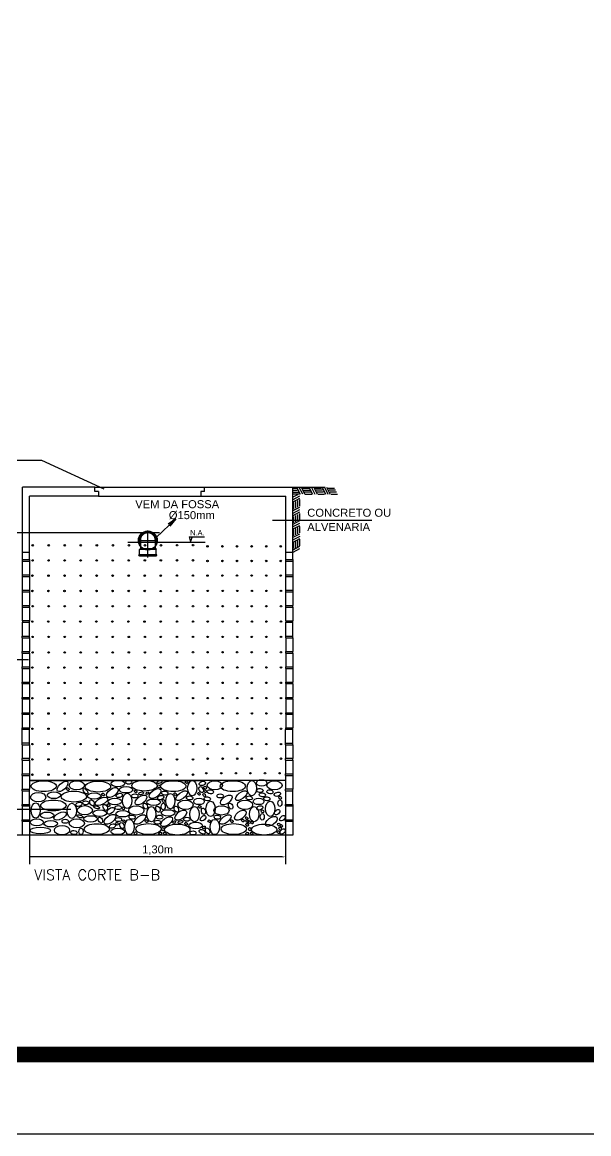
# Model space of a CAD drawing. Header units: millimetres. Extents: x -72 to 578, y 3 to 161.
# Drawn here: x 517.68 to 521.25, y 40.15 to 47.16 of the extents above; entities that cross this region are included whole.
import ezdxf

# ---------------------------------------------------------------- set-up
doc = ezdxf.new("R2010")
doc.units = ezdxf.units.MM
for name, pattern in [('CENTER', [2, 1.25, -0.25, 0.25, -0.25]), ('CONTINU', [0]), ('HIDDEN2', [0.1875, 0.125, -0.0625]), ('HIDDENX2', [0.75, 0.5, -0.25]), ('LS', [0.5, 0.25, -0.25])]:
    doc.linetypes.add(name, pattern=pattern)
doc.layers.get('0').update_dxf_attribs({"color": 3})
for name, color, linetype in [('a-pem-08', 8, 'Continuous'), ('ALV', 5, 'Continuous'), ('CARIMBO', 2, 'Continuous'), ('CONEXAO_ESGOTO', 7, 'Continuous'), ('CONEXAO_ESGOTO_ES', 7, 'Continuous'), ('COTA', 7, 'Continuous'), ('DETALLHES_CAIXAS', 6, 'Continuous'), ('GROSSA', 3, 'Continuous'), ('LINHA_SIMETRIA', 1, 'LS'), ('Peças sanitárias', 1, 'Continuous'), ('PORTAS', 2, 'Continuous'), ('TEXTO0', 7, 'Continuous'), ('TigreCad', 3, 'Continuous'), ('txt_0', 7, 'Continuous'), ('txt_1', 7, 'Continuous')]:
    doc.layers.add(name, color=color, linetype=linetype)
doc.styles.add('ADITIVOCAD', font='romans.shx')
doc.styles.get("Standard").update_dxf_attribs({"font": 'arial.ttf'})

# ---------------------------------------------------------------- blocks, each defined once
blk = doc.blocks.new('A$C70FF6A4E')
at = {"color": 8}
blk.add_circle((0.01, 0.01), 0.01, dxfattribs=at)
blk = doc.blocks.new('A$C423523D7')
at = {"color": 8}
for centre in [(-1.182, 0.177), (-0.962, 0.177), (-0.742, 0.177), (-0.522, 0.177), (-0.083, 0.177), (0.138, 0.177), (0.358, 0.177)]:
    blk.add_circle(centre, 0.01, dxfattribs=at)
blk.add_blockref('A$C70FF6A4E', (-0.312, 0.167))
blk = doc.blocks.new('A$C49C011D1')
blk.add_blockref('A$C423523D7', (1.192, -0.167))
blk = doc.blocks.new('A$C32DA5A29')
blk.add_blockref('A$C49C011D1', (0, 0))
blk = doc.blocks.new('A$C4F476D9A')
at = {"layer": 'Peças sanitárias', "linetype": 'CENTER'}
blk.add_solid([(0.083, 0.25), (0, 0.25), (0.042, 0)], dxfattribs=at)
blk = doc.blocks.new('A$C71DC0D8D')
blk.add_blockref('A$C4F476D9A', (0, 0))
blk = doc.blocks.new('A$C7BE56E5E')
blk.add_blockref('A$C71DC0D8D', (0, 0))
blk = doc.blocks.new('A$C667A0BA7')
at = {"rotation": 270}
blk.add_blockref('A$C7BE56E5E', (0, 0.083), dxfattribs=at)
blk = doc.blocks.new('A$C64D957A7')
at = {"rotation": 180}
blk.add_blockref('A$C667A0BA7', (0.25, 0.083), dxfattribs=at)
blk = doc.blocks.new('A$C61DD6B29')
at = {"xscale": 0.5, "yscale": 0.5, "zscale": 0.5, "rotation": 90}
blk.add_blockref('A$C64D957A7', (0.042, 0), dxfattribs=at)
blk = doc.blocks.new('A$C22A138B2')
at = {"color": 8}
blk.add_circle((0.01, 0.01), 0.01, dxfattribs=at)
blk = doc.blocks.new('A$C11321B0A')
blk.add_line((0, 0), (0.089, 0))
blk = doc.blocks.new('A$C52C8562B')
at = {"color": 8}
for centre in [(0.05, 0.05), (1.15, 0.051), (2.25, 0.05), (3.35, 0.05), (5.55, 0.05), (6.65, 0.05), (7.75, 0.05), (8.847, 0.05), (9.952, 0.057), (11.053, 0.058)]:
    blk.add_circle(centre, 0.05, dxfattribs=at)
at = {"xscale": 5, "yscale": 5, "zscale": 5}
blk.add_blockref('A$C70FF6A4E', (4.4, 0), dxfattribs=at)
blk = doc.blocks.new('A$C38BB160F')
blk.add_blockref('A$C52C8562B', (0, 0))
blk = doc.blocks.new('A$C335C0337')
blk.add_line((0, 0.092), (0.048, 0))
blk = doc.blocks.new('A$C38B56679')
blk.add_line((0, 0.094), (0.048, 0.002))
for p in [(0.033, 0), (0.065, 0.002)]:
    blk.add_blockref('A$C335C0337', p)
blk = doc.blocks.new('A$C42AA328A')
at = {"layer": 'PORTAS', "ltscale": 0.1}
for p, q in [((0, 0.176), (0.045, 0)), ((0, 0.176), (0.523, 0.176)), ((0.045, 0), (0.096, 0.171))]:
    blk.add_line(p, q, dxfattribs=at)
at = {"color": 2}
blk.add_text('N.A.', height=0.1831, dxfattribs=at).set_placement((0.027, 0.23))
blk = doc.blocks.new('A$C67143AF9')
blk.add_line((0, 0.081), (0.089, 0.081))
for p in [(0.013, 0.055), (0.027, 0.029), (0.041, 0)]:
    blk.add_blockref('A$C11321B0A', p)
blk = doc.blocks.new('A$C104B1F9D')
blk.add_blockref('A$C67143AF9', (0, 0))
blk = doc.blocks.new('A$C023C7444')
blk.add_blockref('A$C104B1F9D', (0, 0))
blk = doc.blocks.new('A$C521C59AA')
blk.add_line((0, 0.092), (0.048, 0))
for p in [(0.031, 0), (0.065, 0)]:
    blk.add_blockref('A$C335C0337', p)
blk = doc.blocks.new('*U526', base_point=(3423.3766, -18.2822))
at = {"linetype": 'Continuous'}
for p, q in [((3423.4309, -18.2322), (3423.4359, -18.2272)), ((3423.4359, -18.2272), (3423.4359, -18.3372)), ((3423.4709, -18.2272), (3423.4359, -18.2272)), ((3423.4709, -18.2222), (3423.4709, -18.2272)), ((3423.4759, -18.2222), (3423.4709, -18.2222)), ((3423.4709, -18.2272), (3423.4709, -18.3372)), ((3423.4759, -18.2272), (3423.4759, -18.2222)), ((3423.4809, -18.2272), (3423.4759, -18.2272)), ((3423.4759, -18.2272), (3423.4759, -18.3372)), ((3423.4809, -18.2272), (3423.4809, -18.3372)), ((3423.4309, -18.2322), (3423.3766, -18.2322)), ((3423.4309, -18.3322), (3423.4309, -18.2322)), ((3423.3766, -18.3322), (3423.4309, -18.3322)), ((3423.4309, -18.3322), (3423.4359, -18.3372)), ((3423.4709, -18.3372), (3423.4359, -18.3372)), ((3423.4709, -18.3422), (3423.4709, -18.3372)), ((3423.4759, -18.3422), (3423.4709, -18.3422)), ((3423.4759, -18.3372), (3423.4759, -18.3422)), ((3423.4809, -18.3372), (3423.4759, -18.3372)), ((3423.4809, -18.3372), (3423.4759, -18.3372))]:
    blk.add_line(p, q, dxfattribs=at)
for radius, start, end in [(0.06, 56.44269, 303.55731), (0.055, 65.38002, 294.61998), (0.05, 90, 270)]:
    blk.add_arc((3423.3766, -18.2822), radius, start, end, dxfattribs=at)
at = {"layer": 'CONEXAO_ESGOTO_ES'}
blk.add_line((3423.4766, -18.3322), (3423.4766, -18.2322), dxfattribs=at)
blk.add_circle((3423.3766, -18.2822), 0.0625, dxfattribs=at)
at = {"layer": 'LINHA_SIMETRIA'}
for p, q in [((3423.3766, -18.3451), (3423.3766, -18.2193)), ((3423.4902, -18.2822), (3423.311, -18.2822))]:
    blk.add_line(p, q, dxfattribs=at)
blk = doc.blocks.new('FOSSA')
for p, q in [((476.8281, 79.4346), (476.8281, 79.4714)), ((476.8281, 79.4714), (477.7478, 79.4714)), ((477.7478, 79.4346), (477.7478, 79.4714)), ((477.7478, 79.4714), (477.7478, 79.4714)), ((476.8587, 79.4346), (476.8281, 79.4346)), ((476.8587, 79.4346), (476.8587, 79.3959)), ((476.8587, 79.3959), (477.7172, 79.3959)), ((477.7172, 79.4346), (477.7172, 79.3959)), ((477.7478, 79.4346), (477.7173, 79.4346))]:
    blk.add_line(p, q)
at = {"color": 130}
blk.add_line((477.7538, 79.0077), (477.1047, 79.0077), dxfattribs=at)
at = {"color": 8}
for p, q in [((476.2178, 78.8503), (476.2178, 78.8627)), ((476.2806, 77.0054), (477.7518, 77.0054))]:
    blk.add_line(p, q, dxfattribs=at)
for centre in [(477.5179, 77.1819), (477.6528, 77.182), (477.5179, 77.0537), (477.6528, 77.0538)]:
    blk.add_circle(centre, 0.00613, dxfattribs=at)
at = {"layer": 'a-pem-08'}
blk.add_line((476.0606, 79.0892), (477.3699, 79.0892), dxfattribs=at)
at = {"layer": 'ALV', "linetype": 'CONTINU'}
blk.add_line((478.4927, 76.5462), (475.5894, 76.5462), dxfattribs=at)
at = {"layer": 'CARIMBO'}
for p, q in [((477.3425, 79.0483), (477.5092, 79.2057)), ((477.5092, 79.2057), (477.4445, 79.1603)), ((477.5092, 79.2057), (477.4588, 79.1424))]:
    blk.add_line(p, q, dxfattribs=at)
at = {"layer": 'DETALLHES_CAIXAS'}
for p, q in [((476.8281, 79.4714), (476.2178, 79.4714)), ((476.2178, 78.9241), (476.2178, 79.4714)), ((477.7478, 79.4714), (478.4925, 79.4714)), ((478.4925, 78.9241), (478.4925, 79.4714)), ((476.2785, 78.9241), (476.2785, 79.3959)), ((476.8587, 79.3959), (476.2785, 79.3959)), ((477.7172, 79.3959), (478.4318, 79.3959)), ((478.4318, 78.9241), (478.4318, 79.3959)), ((476.2785, 78.9241), (476.2785, 79.0069)), ((476.2178, 78.9241), (476.2785, 78.9241)), ((478.4318, 78.9241), (478.4925, 78.9241))]:
    blk.add_line(p, q, dxfattribs=at)
at = {"layer": 'GROSSA', "linetype": 'Continuous', "ltscale": 5}
for p, q in [((477.7028, 79.4714), (478.7635, 79.4713)), ((478.4944, 79.4623), (478.5217, 79.4623)), ((478.5227, 79.4706), (478.5521, 79.4141)), ((478.5427, 79.4709), (478.5722, 79.4145)), ((478.5712, 79.4641), (478.6257, 79.4641)), ((478.7383, 79.4706), (478.7678, 79.4141)), ((478.4939, 79.4301), (478.5389, 79.4301)), ((478.4942, 79.3891), (478.5335, 79.4093)), ((478.4942, 79.349), (478.5507, 79.3784)), ((478.4944, 79.4462), (478.5289, 79.4462)), ((478.4944, 79.4146), (478.5455, 79.4146)), ((478.4947, 79.1212), (478.5512, 79.1507)), ((478.5013, 78.9546), (478.5013, 79.0091)), ((478.4944, 78.9256), (478.5509, 78.9551))]:
    blk.add_line(p, q, dxfattribs=at)
at = {"layer": 'PORTAS', "ltscale": 0.1}
for p, q in [((476.3808, 79.6958), (475.3359, 79.6958)), ((476.9069, 79.4541), (476.3808, 79.6958)), ((478.3198, 79.1929), (479.1563, 79.1929)), ((475.0032, 78.0218), (476.2693, 78.0218)), ((475.0746, 76.7626), (476.6252, 76.7626))]:
    blk.add_line(p, q, dxfattribs=at)
at = {"layer": 'TEXTO0', "color": 8}
blk.add_line((478.4315, 77.0054), (476.2787, 77.0054), dxfattribs=at)
for centre in [(477.7743, 78.9737), (477.9003, 78.9737), (478.0229, 78.9737), (478.0229, 78.9737), (478.0229, 78.9737), (478.1455, 78.9737), (478.1455, 78.9737), (478.2681, 78.9737), (478.2681, 78.9737), (478.3907, 78.9737), (477.7743, 78.8511), (477.9003, 78.8511), (478.0229, 78.8511), (478.0229, 78.8511), (478.0229, 78.8511), (478.1455, 78.8511), (478.1455, 78.8511), (478.2681, 78.8511), (478.2681, 78.8511), (478.3907, 78.8511), (476.3027, 78.7276), (476.4376, 78.7277), (476.5725, 78.7275), (476.7073, 78.7275), (476.977, 78.7275), (477.1119, 78.7275), (477.2468, 78.7275), (477.3813, 78.7275), (477.5168, 78.7284), (477.6517, 78.7285), (477.7743, 78.7285), (477.9003, 78.7285), (478.0229, 78.7285), (478.0229, 78.7285), (478.0229, 78.7285), (478.1455, 78.7285), (478.1455, 78.7285), (478.2681, 78.7285), (478.2681, 78.7285), (478.3907, 78.7285), (477.3808, 78.5977), (477.5186, 78.599), (477.6535, 78.599), (477.7761, 78.599), (477.9021, 78.599), (478.0247, 78.599), (478.0247, 78.599), (478.0247, 78.599), (478.1473, 78.599), (478.1473, 78.599), (478.2699, 78.599), (478.2699, 78.599), (478.3925, 78.599), (477.3814, 78.47), (477.518, 78.4702), (477.6529, 78.4703), (477.7755, 78.4703), (477.9015, 78.4703), (478.0241, 78.4703), (478.0241, 78.4703), (478.0241, 78.4703), (478.1467, 78.4703), (478.1467, 78.4703), (478.2693, 78.4703), (478.2693, 78.4703), (478.3919, 78.4703), (477.3814, 78.3415), (477.5186, 78.3411), (477.6535, 78.3411), (477.7761, 78.3411), (477.9021, 78.3411), (478.0247, 78.3411), (478.0247, 78.3411), (478.0247, 78.3411), (478.1473, 78.3411), (478.1473, 78.3411), (478.2699, 78.3411), (478.2699, 78.3411), (478.3925, 78.3411), (477.518, 78.2124), (477.6529, 78.2124), (477.7755, 78.2124), (477.9015, 78.2124), (478.0241, 78.2124), (478.0241, 78.2124), (478.0241, 78.2124), (478.1467, 78.2124), (478.1467, 78.2124), (478.2693, 78.2124), (478.2693, 78.2124), (478.3919, 78.2124), (477.3814, 78.0839), (477.5174, 78.0838), (477.6523, 78.0839), (477.7749, 78.0839), (477.9009, 78.0839), (478.0235, 78.0839), (478.0235, 78.0839), (478.0235, 78.0839), (478.1461, 78.0839), (478.1461, 78.0839), (478.2687, 78.0839), (478.2687, 78.0839), (478.3913, 78.0839), (477.3814, 77.9553), (477.5186, 77.9553), (477.6535, 77.9553), (477.7761, 77.9553), (477.9021, 77.9553), (478.0247, 77.9553), (478.0247, 77.9553), (478.0247, 77.9553), (478.1473, 77.9553), (478.1473, 77.9553), (478.2699, 77.9553), (478.2699, 77.9553), (478.3925, 77.9553), (477.3814, 77.8267), (477.5172, 77.8261), (477.6521, 77.8262), (477.7747, 77.8262), (477.9007, 77.8262), (478.0233, 77.8262), (478.0233, 77.8262), (478.0233, 77.8262), (478.1459, 77.8262), (478.1459, 77.8262), (478.2685, 77.8262), (478.2685, 77.8262), (478.3911, 77.8262), (477.3814, 77.6982), (477.5186, 77.6976), (477.6535, 77.6976), (477.7761, 77.6976), (477.9021, 77.6976), (478.0247, 77.6976), (478.0247, 77.6976), (478.0247, 77.6976), (478.1473, 77.6976), (478.1473, 77.6976), (478.2699, 77.6976), (478.2699, 77.6976), (478.3925, 77.6976), (477.5186, 77.5685), (477.6535, 77.5686), (477.7761, 77.5686), (477.9021, 77.5686), (478.0247, 77.5686), (478.0247, 77.5686), (478.0247, 77.5686), (478.1473, 77.5686), (478.1473, 77.5686), (478.2699, 77.5686), (478.2699, 77.5686), (478.3925, 77.5686), (477.5186, 77.4396), (477.6535, 77.4397), (477.7761, 77.4397), (477.9021, 77.4397), (478.0247, 77.4397), (478.0247, 77.4397), (478.0247, 77.4397), (478.1473, 77.4397), (478.1473, 77.4397), (478.2699, 77.4397), (478.2699, 77.4397), (478.3925, 77.4397), (477.5179, 77.3108), (477.6528, 77.3108), (477.7754, 77.3108), (477.9014, 77.3108), (478.024, 77.3108), (478.024, 77.3108), (478.024, 77.3108), (478.1466, 77.3108), (478.1466, 77.3108), (478.2692, 77.3108), (478.2692, 77.3108), (478.3918, 77.3108), (477.7754, 77.1882), (477.9014, 77.1882), (478.024, 77.1882), (478.024, 77.1882), (478.024, 77.1882), (478.1466, 77.1882), (478.1466, 77.1882), (478.2692, 77.1882), (478.2692, 77.1882), (478.3918, 77.1882), (477.7641, 77.0659), (477.8901, 77.0659), (478.0127, 77.0659), (478.0127, 77.0659), (478.0127, 77.0659), (478.1353, 77.0659), (478.1353, 77.0659), (478.2579, 77.0659), (478.2579, 77.0659), (478.3805, 77.0659)]:
    blk.add_circle(centre, 0.00613, dxfattribs=at)
for centre, major_axis, ratio in [((476.3973, 76.957), (0.1065, 0), 0.428568), ((476.5549, 76.9555), (0.0417, 0.0396), 0.470562), ((476.5997, 76.9314), (0.008, -0.0106), 0.720979), ((476.6748, 76.9638), (0.0642, 0), 0.604603), ((476.7487, 76.9142), (0.0159, -0.0211), 0.518695), ((476.8536, 76.9536), (0.1065, 0), 0.428568), ((476.9742, 76.9036), (0.046, 0.0345), 0.520687), ((477.021, 76.9789), (0.0575, 0), 0.470562), ((477.0894, 76.9271), (0.0575, 0), 0.470562), ((477.1119, 76.9904), (0.027, 0), 0.6243), ((477.244, 76.9617), (0.1065, 0), 0.428568), ((477.333, 76.8949), (0.046, 0.0345), 0.520687), ((477.3701, 76.9918), (-0.0198, -0.0066), 0.526659), ((477.3653, 76.9558), (-0.008, 0.0106), 0.720979), ((477.4866, 76.9571), (-0.1065, 0), 0.428568), ((477.599, 76.9901), (-0.008, 0.0106), 0.720979), ((477.6464, 76.94), (0, 0.0642), 0.604603), ((477.7209, 76.928), (-0.0118, 0.0243), 0.6243), ((477.731, 76.9801), (-0.0257, -0.0085), 0.6243), ((477.7552, 76.9446), (-0.008, 0.0106), 0.720979), ((477.8364, 76.9638), (0.0642, 0), 0.604603), ((477.9876, 76.9571), (-0.1065, 0), 0.428568), ((478.1473, 76.94), (0, 0.0642), 0.604603), ((478.2296, 76.9843), (-0.0446, 0), 0.606527), ((478.2143, 76.9208), (-0.0269, 0.0024), 0.6243), ((478.3377, 76.9638), (0.0642, 0), 0.604603), ((476.3517, 76.8641), (0.0642, 0), 0.604603), ((476.4835, 76.881), (0.0558, 0), 0.515142), ((476.6508, 76.8692), (0.1065, 0), 0.428568), ((476.8215, 76.8743), (0.0575, 0), 0.470562), ((476.8029, 76.8168), (0.0118, -0.0243), 0.6243), ((476.8834, 76.8286), (0.0514, 0.0257), 0.470562), ((476.8977, 76.8876), (0.008, -0.0106), 0.720979), ((476.9963, 76.8278), (0.0575, 0), 0.470562), ((477.0329, 76.8789), (0.0257, 0.0085), 0.6243), ((477.0988, 76.8331), (0, -0.0642), 0.604603), ((477.1638, 76.8748), (0.027, 0), 0.6243), ((477.1704, 76.9128), (0.008, -0.0106), 0.720979), ((477.2146, 76.8405), (0.046, 0.0345), 0.520687), ((477.2165, 76.8975), (0.0198, 0.0066), 0.526659), ((477.2695, 76.8984), (0.0094, 0.00941), 0.720979), ((477.3212, 76.8218), (0.0575, 0), 0.470562), ((477.3805, 76.8616), (-0.0257, -0.0085), 0.6243), ((477.4142, 76.8991), (-0.0269, 0.0024), 0.6243), ((477.4041, 76.8326), (-0.008, 0.0106), 0.720979), ((477.4623, 76.832), (0, 0.0642), 0.604603), ((477.5036, 76.8908), (-0.008, 0.0106), 0.720979), ((477.5572, 76.8774), (-0.046, -0.0345), 0.470562), ((477.6244, 76.8577), (-0.0269, 0.0024), 0.6243), ((477.703, 76.8286), (-0.0446, 0), 0.606527), ((477.703, 76.892), (-0.008, 0.0106), 0.720979), ((477.7463, 76.8831), (-0.008, 0.0106), 0.720979), ((477.7548, 76.9143), (-0.008, 0.0106), 0.720979), ((477.772, 76.8507), (-0.0269, 0.0024), 0.6243), ((477.798, 76.9099), (-0.0269, 0.0024), 0.6243), ((477.8809, 76.8748), (0.027, 0), 0.6243), ((477.9318, 76.8405), (0.046, 0.0345), 0.520687), ((478.0581, 76.8774), (-0.046, -0.0345), 0.470562), ((478.1253, 76.8577), (-0.0269, 0.0024), 0.6243), ((478.204, 76.8286), (-0.0446, 0), 0.606527), ((478.2361, 76.8834), (-0.0269, 0.0024), 0.6243), ((478.2733, 76.8507), (-0.0269, 0.0024), 0.6243), ((478.2993, 76.9099), (-0.0269, 0.0024), 0.6243), ((478.3616, 76.8891), (-0.0257, -0.0085), 0.6243), ((478.3851, 76.8601), (-0.008, 0.0106), 0.720979), ((476.3298, 76.7528), (0, -0.0642), 0.604603), ((476.4785, 76.7949), (0.1065, 0), 0.428568), ((476.634, 76.7494), (0, -0.0642), 0.604603), ((476.6923, 76.8045), (0.0257, 0.0085), 0.6243), ((476.7438, 76.7544), (0.0642, 0), 0.604603), ((476.7499, 76.8163), (0.027, 0), 0.6243), ((476.8691, 76.73), (0.0575, 0), 0.470562), ((476.9148, 76.7786), (0.0118, -0.0243), 0.6243), ((476.9429, 76.7972), (0.008, -0.0106), 0.720979), ((477.0241, 76.7765), (0.027, 0), 0.6243), ((477.0615, 76.7251), (0.0575, 0), 0.470562), ((477.0667, 76.7706), (0.008, -0.0106), 0.720979), ((477.1758, 76.7532), (0.0642, 0), 0.604603), ((477.2517, 76.79), (0.0118, -0.0243), 0.6243), ((477.3022, 76.7218), (0, -0.0642), 0.604603), ((477.3577, 76.7639), (-0.0118, 0.0243), 0.6243), ((477.4019, 76.7864), (-0.0006, -0.027), 0.6243), ((477.4434, 76.732), (-0.0575, 0), 0.470562), ((477.5128, 76.7638), (-0.0118, 0.0243), 0.6243), ((477.5499, 76.7133), (-0.046, -0.0345), 0.520687), ((477.5887, 76.8005), (-0.0642, 0), 0.604603), ((477.6657, 76.7207), (0, 0.0642), 0.604603), ((477.7088, 76.7831), (-0.008, 0.0106), 0.720979), ((477.7404, 76.7462), (-0.0066, 0.0262), 0.6243), ((477.8004, 76.7657), (0, -0.0642), 0.604603), ((477.893, 76.7532), (0.0642, 0), 0.604603), ((477.9689, 76.79), (0.0118, -0.0243), 0.6243), ((478.0509, 76.7133), (-0.046, -0.0345), 0.520687), ((478.0897, 76.8005), (-0.0642, 0), 0.604603), ((478.1667, 76.7207), (0, 0.0642), 0.604603), ((478.2135, 76.7744), (-0.0257, -0.0085), 0.6243), ((478.2371, 76.7455), (-0.008, 0.0106), 0.720979), ((478.3017, 76.7657), (0, -0.0642), 0.604603), ((478.36, 76.7383), (-0.0201, -0.0181), 0.6243), ((478.383, 76.8139), (-0.0006, -0.027), 0.6243), ((476.3399, 76.6531), (0.0558, 0), 0.515142), ((476.4261, 76.7122), (0.0575, 0), 0.470562), ((476.4565, 76.6413), (0.0575, 0), 0.470562), ((476.5355, 76.7062), (0.0514, 0.0257), 0.470562), ((476.5782, 76.6616), (0.027, 0), 0.6243), ((476.6761, 76.6443), (0.0642, 0), 0.604603), ((476.7911, 76.6818), (0.0575, 0), 0.470562), ((476.8735, 76.6725), (0.0118, -0.0243), 0.6243), ((476.9541, 76.6788), (0.046, 0.0345), 0.520687), ((477.0254, 76.6755), (0.027, 0), 0.6243), ((477.0724, 76.6618), (0.008, -0.0106), 0.720979), ((477.1182, 76.6137), (0, -0.0642), 0.604603), ((477.1402, 76.696), (0.0269, -0.0024), 0.6243), ((477.2073, 76.6764), (0.046, 0.0345), 0.470562), ((477.2609, 76.663), (0.008, -0.0106), 0.720979), ((477.3541, 76.6537), (-0.027, 0), 0.6243), ((477.3713, 76.6966), (-0.027, 0), 0.6243), ((477.4315, 76.6588), (-0.046, -0.0345), 0.520687), ((477.495, 76.6554), (-0.0094, -0.00941), 0.720979), ((477.548, 76.6563), (-0.0198, -0.0066), 0.526659), ((477.6008, 76.6789), (-0.027, 0), 0.6243), ((477.737, 76.6876), (-0.0201, -0.0181), 0.6243), ((477.7896, 76.6618), (0.008, -0.0106), 0.720979), ((477.8353, 76.6137), (0, -0.0642), 0.604603), ((477.8573, 76.696), (0.0269, -0.0024), 0.6243), ((477.9245, 76.6764), (0.046, 0.0345), 0.470562), ((477.9781, 76.663), (0.008, -0.0106), 0.720979), ((478.0712, 76.6684), (0.008, -0.0106), 0.720979), ((478.1038, 76.687), (0.008, -0.0106), 0.720979), ((478.107, 76.6622), (0.008, -0.0106), 0.720979), ((478.1252, 76.6554), (0.008, -0.0106), 0.720979), ((478.1485, 76.6522), (0.008, -0.0106), 0.720979), ((478.235, 76.6993), (-0.0006, -0.027), 0.6243), ((478.3109, 76.6606), (-0.046, -0.0345), 0.520687), ((478.4038, 76.6876), (-0.0201, -0.0181), 0.6243), ((476.3686, 76.5839), (0.0862, 0), 0.31339), ((476.5513, 76.5865), (0.0642, 0), 0.604603), ((476.6506, 76.5671), (0.027, -0.002), 0.6243), ((476.7108, 76.5764), (0, -0.027), 0.6243), ((476.8435, 76.5957), (0.1065, 0), 0.428568), ((476.9757, 76.622), (0.0257, 0.0085), 0.6243), ((477.0195, 76.5765), (0.0575, 0), 0.470562), ((477.0134, 76.6417), (0.008, -0.0106), 0.720979), ((477.0545, 76.6257), (0.0118, -0.0243), 0.6243), ((477.1689, 76.5601), (-0.008, 0.0106), 0.720979), ((477.2779, 76.5966), (0.1065, 0), 0.428568), ((477.3773, 76.5582), (-0.0094, -0.00941), 0.720979), ((477.3998, 76.5956), (0.0026, -0.013), 0.720979), ((477.4155, 76.5587), (-0.008, 0.0106), 0.720979), ((477.5205, 76.592), (-0.1065, 0), 0.428568), ((477.5941, 76.6409), (-0.008, 0.0106), 0.720979), ((477.6751, 76.6266), (-0.0575, 0), 0.470562), ((477.6527, 76.5633), (-0.027, 0), 0.6243), ((477.7293, 76.5733), (-0.0247, 0.0109), 0.6243), ((477.744, 76.6105), (-0.0094, -0.00941), 0.720979), ((477.7756, 76.5806), (-0.0118, 0.0243), 0.6243), ((477.9951, 76.5966), (0.1065, 0), 0.428568), ((478.1074, 76.5582), (-0.0094, -0.00941), 0.720979), ((478.1072, 76.6326), (0.008, -0.0106), 0.720979), ((478.1299, 76.5956), (0.0026, -0.013), 0.720979), ((478.1456, 76.5587), (-0.008, 0.0106), 0.720979), ((478.2507, 76.592), (-0.1065, 0), 0.428568), ((478.3705, 76.5709), (0.008, -0.0106), 0.720979), ((478.3744, 76.6335), (0.008, -0.0106), 0.720979), ((478.3847, 76.5999), (0.008, -0.0106), 0.720979), ((478.4056, 76.5756), (-0.0201, -0.0181), 0.6243), ((478.395, 76.6244), (0.008, -0.0106), 0.720979)]:
    blk.add_ellipse(centre, major_axis=major_axis, ratio=ratio, dxfattribs=at)
for centre, major_axis, ratio, start_param, end_param in [((476.8426, 76.779), (-0.0247, 0.0072), 0.439701, -3.141592653589793, 3.141592653589793), ((476.9606, 76.7508), (0.0277, 0.0238), 0.5818, -1.570796, 4.712389), ((476.7012, 76.703), (-0.0247, 0.0072), 0.439701, -3.141592653589793, 3.141592653589793)]:
    blk.add_ellipse(centre, major_axis=major_axis, ratio=ratio, start_param=start_param, end_param=end_param, dxfattribs=at)
at = {"layer": 'txt_0', "linetype": 'HIDDEN2', "ltscale": 0.5}
for p, q in [((476.2178, 78.8627), (476.2178, 78.9241)), ((476.2785, 78.8626), (476.2785, 78.9241)), ((478.4318, 78.8627), (478.4318, 78.9241)), ((478.4925, 78.8626), (478.4925, 78.9241)), ((476.2178, 78.8626), (476.2786, 78.8626)), ((476.2178, 78.7337), (476.2178, 78.8503)), ((476.2178, 78.8503), (476.2785, 78.8503)), ((476.2785, 78.8626), (476.2785, 78.8503)), ((476.2785, 78.8503), (476.2785, 78.7338)), ((478.4318, 78.8503), (478.4318, 78.8627)), ((478.4318, 78.8626), (478.4926, 78.8626)), ((478.4318, 78.7337), (478.4318, 78.8503)), ((478.4318, 78.8503), (478.4925, 78.8503)), ((478.4925, 78.8626), (478.4925, 78.8503)), ((478.4925, 78.8503), (478.4925, 78.7338)), ((476.2178, 78.7337), (476.2178, 78.7576)), ((476.2178, 78.7214), (476.2178, 78.7338)), ((476.2178, 78.7337), (476.2785, 78.7337)), ((476.2178, 78.6048), (476.2178, 78.7214)), ((476.2178, 78.7214), (476.2785, 78.7214)), ((476.2785, 78.7576), (476.2785, 78.7337)), ((476.2785, 78.7337), (476.2785, 78.7214)), ((476.2785, 78.7214), (476.2785, 78.6049)), ((478.4318, 78.7337), (478.4318, 78.7576)), ((478.4318, 78.7214), (478.4318, 78.7338)), ((478.4318, 78.7337), (478.4925, 78.7337)), ((478.4318, 78.7214), (478.4925, 78.7214)), ((478.4318, 78.6048), (478.4318, 78.7214)), ((478.4925, 78.7576), (478.4925, 78.7337)), ((478.4925, 78.7337), (478.4925, 78.7214)), ((478.4925, 78.7214), (478.4925, 78.6049)), ((476.2178, 78.5927), (476.2178, 78.6048)), ((476.2178, 78.6048), (476.2784, 78.6048)), ((476.2178, 78.4761), (476.2178, 78.5927)), ((476.2178, 78.5927), (476.2784, 78.5927)), ((476.2784, 78.6048), (476.2784, 78.5927)), ((476.2784, 78.5927), (476.2784, 78.476)), ((478.4318, 78.6048), (478.4925, 78.6048)), ((478.4318, 78.5927), (478.4318, 78.6048)), ((478.4318, 78.4761), (478.4318, 78.5927)), ((478.4318, 78.5927), (478.4925, 78.5927)), ((478.4925, 78.6048), (478.4925, 78.5927)), ((478.4925, 78.5927), (478.4925, 78.476)), ((476.2178, 78.4636), (476.2178, 78.4761)), ((476.2178, 78.4761), (476.2784, 78.4761)), ((476.2178, 78.3474), (476.2178, 78.4636)), ((476.2178, 78.4636), (476.2784, 78.4636)), ((476.2785, 78.4636), (476.2785, 78.4761)), ((476.2786, 78.4636), (476.2786, 78.3471)), ((478.4318, 78.4761), (478.4925, 78.4761)), ((478.4318, 78.4636), (478.4318, 78.4761)), ((478.4318, 78.4636), (478.4924, 78.4636)), ((478.4318, 78.3474), (478.4318, 78.4636)), ((478.4925, 78.4636), (478.4925, 78.4761)), ((478.4926, 78.4636), (478.4926, 78.3471)), ((476.2786, 78.3471), (476.2177, 78.3471)), ((476.2178, 78.3474), (476.2178, 78.335)), ((476.2785, 78.3353), (476.2786, 78.3471)), ((478.4318, 78.3474), (478.4926, 78.3471)), ((478.4318, 78.3474), (478.4318, 78.335)), ((478.4926, 78.3353), (478.4926, 78.3471)), ((476.2178, 78.335), (476.2785, 78.3353)), ((476.2178, 78.2179), (476.2178, 78.335)), ((476.2785, 78.2179), (476.2785, 78.3353)), ((478.4318, 78.335), (478.4926, 78.3353)), ((478.4318, 78.2179), (478.4318, 78.335)), ((478.4926, 78.2179), (478.4926, 78.3353)), ((476.2176, 78.2056), (476.2176, 78.2179)), ((476.2176, 78.2056), (476.2176, 78.089)), ((476.2176, 78.2056), (476.2785, 78.2056)), ((476.2178, 78.2179), (476.2785, 78.2179)), ((476.2786, 78.2055), (476.2786, 78.2178)), ((476.2786, 78.2178), (476.2786, 78.2178)), ((476.2786, 78.2055), (476.2789, 78.089)), ((478.4316, 78.2056), (478.4316, 78.2179)), ((478.4316, 78.2056), (478.4316, 78.089)), ((478.4316, 78.2056), (478.4926, 78.2056)), ((478.4318, 78.2179), (478.4926, 78.2179)), ((478.4926, 78.2178), (478.4926, 78.2178)), ((478.4926, 78.2055), (478.4926, 78.2178)), ((478.4926, 78.2055), (478.4929, 78.089)), ((476.2176, 78.0765), (476.2176, 78.089)), ((476.2176, 78.089), (476.2789, 78.089)), ((476.2176, 78.0765), (476.2176, 77.9603)), ((476.2176, 78.0765), (476.2789, 78.0765)), ((476.2789, 78.0765), (476.2789, 78.089)), ((476.2789, 78.0765), (476.2789, 77.9603)), ((478.4316, 78.089), (478.4929, 78.089)), ((478.4316, 78.0765), (478.4316, 78.089)), ((478.4316, 78.0765), (478.4316, 77.9603)), ((478.4316, 78.0765), (478.4929, 78.0765)), ((478.4929, 78.0765), (478.4929, 78.089)), ((478.4929, 78.0765), (478.4929, 77.9603)), ((476.2176, 77.9478), (476.2176, 77.9603)), ((476.2176, 77.9603), (476.2789, 77.9603)), ((476.2176, 77.9478), (476.2176, 77.8317)), ((476.2176, 77.9478), (476.2788, 77.9478)), ((476.2789, 77.9603), (476.2789, 77.9481)), ((476.2789, 77.9478), (476.2789, 77.8316)), ((478.4316, 77.9603), (478.4929, 77.9603)), ((478.4316, 77.9478), (478.4316, 77.9603)), ((478.4316, 77.9478), (478.4316, 77.8317)), ((478.4316, 77.9478), (478.4928, 77.9478)), ((478.4929, 77.9603), (478.4929, 77.9481)), ((478.4929, 77.9478), (478.4929, 77.8316)), ((476.2176, 77.8192), (476.2176, 77.8317)), ((476.2176, 77.8317), (476.2789, 77.8316)), ((476.2176, 77.8192), (476.2176, 77.7027)), ((476.2176, 77.8192), (476.2788, 77.8192)), ((476.2789, 77.8191), (476.2788, 77.7027)), ((476.2789, 77.8193), (476.2789, 77.8316)), ((478.4316, 77.8317), (478.4929, 77.8316)), ((478.4316, 77.8192), (478.4316, 77.8317)), ((478.4316, 77.8192), (478.4316, 77.7027)), ((478.4316, 77.8192), (478.4928, 77.8192)), ((478.4929, 77.8191), (478.4928, 77.7027)), ((478.4929, 77.8193), (478.4929, 77.8316)), ((476.2176, 77.6906), (476.2176, 77.7027)), ((476.2176, 77.7027), (476.2788, 77.7027)), ((476.2176, 77.6906), (476.2176, 77.574)), ((476.2176, 77.6906), (476.2789, 77.6906)), ((476.2789, 77.6906), (476.2788, 77.7027)), ((476.2789, 77.6906), (476.2788, 77.5738)), ((478.4316, 77.7027), (478.4928, 77.7027)), ((478.4316, 77.6906), (478.4316, 77.7027)), ((478.4316, 77.6906), (478.4316, 77.574)), ((478.4316, 77.6906), (478.4929, 77.6906)), ((478.4929, 77.6906), (478.4928, 77.7027)), ((478.4929, 77.6906), (478.4928, 77.5738)), ((476.2176, 77.5628), (476.2176, 77.574)), ((476.2176, 77.574), (476.2788, 77.574)), ((476.2176, 77.5628), (476.2176, 77.4464)), ((476.2176, 77.5628), (476.2788, 77.5628)), ((476.2788, 77.5741), (476.2788, 77.5628)), ((476.2788, 77.5628), (476.2788, 77.4464)), ((478.4316, 77.5628), (478.4316, 77.574)), ((478.4316, 77.574), (478.4928, 77.574)), ((478.4316, 77.5628), (478.4316, 77.4464)), ((478.4316, 77.5628), (478.4928, 77.5628)), ((478.4928, 77.5741), (478.4928, 77.5628)), ((478.4928, 77.5628), (478.4928, 77.4464)), ((476.2175, 77.3177), (476.2175, 77.4335)), ((476.2176, 77.4339), (476.2176, 77.4464)), ((476.2176, 77.4464), (476.2785, 77.4464)), ((476.2785, 77.4339), (476.2176, 77.4339)), ((476.2785, 77.4339), (476.2785, 77.4464)), ((476.2785, 77.3176), (476.2785, 77.4339)), ((478.4315, 77.3177), (478.4315, 77.4335)), ((478.4317, 77.4339), (478.4316, 77.4464)), ((478.4316, 77.4464), (478.4925, 77.4464)), ((478.4925, 77.4339), (478.4317, 77.4339)), ((478.4925, 77.4339), (478.4925, 77.4464)), ((478.4925, 77.3176), (478.4925, 77.4339)), ((476.2175, 77.3055), (476.2175, 77.3177)), ((476.2785, 77.3176), (476.2177, 77.3176)), ((476.2785, 77.3176), (476.2785, 77.3176)), ((476.2785, 77.3054), (476.2785, 77.3176)), ((478.4315, 77.3177), (478.4925, 77.3176)), ((478.4315, 77.3055), (478.4315, 77.3177)), ((478.4925, 77.3176), (478.4925, 77.3176)), ((478.4925, 77.3054), (478.4925, 77.3176)), ((476.2175, 77.3055), (476.2175, 77.1888)), ((476.2175, 77.3055), (476.2785, 77.3054)), ((476.2785, 77.3054), (476.2787, 77.1888)), ((478.4315, 77.3055), (478.4315, 77.1888)), ((478.4315, 77.3055), (478.4925, 77.3054)), ((478.4925, 77.3054), (478.4928, 77.1888)), ((476.2787, 77.1889), (476.2174, 77.1889)), ((476.2175, 77.1763), (476.2175, 77.1888)), ((476.2175, 77.1763), (476.2175, 77.0601)), ((476.2175, 77.1763), (476.2787, 77.1763)), ((476.2787, 77.1763), (476.2787, 77.1888)), ((476.2787, 77.1763), (476.2787, 77.0601)), ((478.4928, 77.1889), (478.4314, 77.1889)), ((478.4315, 77.1763), (478.4315, 77.1888)), ((478.4315, 77.1763), (478.4928, 77.1763)), ((478.4315, 77.1763), (478.4315, 77.0601)), ((478.4928, 77.1763), (478.4928, 77.1888)), ((478.4928, 77.1763), (478.4928, 77.0601)), ((476.2175, 77.0476), (476.2175, 77.0601)), ((476.2175, 77.0601), (476.2787, 77.0601)), ((476.2175, 77.0476), (476.2175, 76.9315)), ((476.2175, 77.0476), (476.2787, 77.0476)), ((476.2787, 77.0601), (476.2787, 77.0479)), ((476.2787, 77.0476), (476.2787, 76.9314)), ((478.4315, 77.0601), (478.4928, 77.0601)), ((478.4315, 77.0476), (478.4315, 77.0601)), ((478.4315, 77.0476), (478.4315, 76.9315)), ((478.4315, 77.0476), (478.4928, 77.0476)), ((478.4928, 77.0601), (478.4928, 77.0479)), ((478.4928, 77.0476), (478.4928, 76.9314)), ((476.2175, 76.919), (476.2175, 76.9315)), ((476.2175, 76.9315), (476.2787, 76.9314)), ((476.2175, 76.919), (476.2787, 76.9192)), ((476.2175, 76.919), (476.2175, 76.8025)), ((476.2787, 76.9192), (476.2787, 76.9314)), ((476.2788, 76.8027), (476.2787, 76.9192)), ((478.4315, 76.919), (478.4315, 76.9315)), ((478.4315, 76.919), (478.4315, 76.8025)), ((478.4315, 76.919), (478.493, 76.919)), ((478.4928, 76.9314), (478.4319, 76.9314)), ((478.4928, 76.9192), (478.4928, 76.9314)), ((478.4928, 76.8027), (478.4928, 76.9192)), ((476.2175, 76.7905), (476.2175, 76.8025)), ((476.2175, 76.8025), (476.2789, 76.8025)), ((476.2175, 76.7905), (476.2175, 76.6739)), ((476.2175, 76.7905), (476.2788, 76.7904)), ((476.2788, 76.8027), (476.2788, 76.7904)), ((476.2788, 76.7904), (476.2788, 76.6741)), ((478.4315, 76.8025), (478.493, 76.8025)), ((478.4315, 76.7905), (478.4315, 76.8025)), ((478.4315, 76.7905), (478.4315, 76.6739)), ((478.4315, 76.7905), (478.4928, 76.7904)), ((478.4928, 76.8027), (478.4928, 76.7904)), ((478.4928, 76.7904), (478.4928, 76.6741)), ((476.2175, 76.6627), (476.2175, 76.6739)), ((476.2175, 76.6739), (476.2789, 76.6739)), ((476.2175, 76.6627), (476.2175, 76.5462)), ((476.2175, 76.6627), (476.2787, 76.6627)), ((476.2787, 76.674), (476.2787, 76.6627)), ((476.2787, 76.6627), (476.2787, 76.5462)), ((478.4315, 76.6739), (478.493, 76.6739)), ((478.4315, 76.6627), (478.4315, 76.6739)), ((478.4315, 76.6627), (478.4315, 76.5462)), ((478.4315, 76.6627), (478.4927, 76.6627)), ((478.4927, 76.674), (478.4927, 76.6627)), ((478.4927, 76.6627), (478.4927, 76.5462))]:
    blk.add_line(p, q, dxfattribs=at)
at = {"layer": 'txt_0', "linetype": 'ByBlock'}
for p, q in [((476.2787, 76.5462), (476.2787, 76.301)), ((478.4315, 76.5462), (478.4315, 76.3623)), ((478.4008, 76.3623), (476.2787, 76.3623)), ((478.4315, 76.3623), (478.4315, 76.301))]:
    blk.add_line(p, q, dxfattribs=at)
at = {"xscale": 0.6130102299182265, "yscale": 0.6130102299182265, "zscale": 0.6130102299182265}
for name, p in [('A$C32DA5A29', (476.2965, 77.1758)), ('A$C22A138B2', (477.3755, 77.1763)), ('A$C22A138B2', (477.3755, 77.0477))]:
    blk.add_blockref(name, p, dxfattribs=at)
at = {"color": 8, "xscale": 0.6130102299182265, "yscale": 0.6130102299182265, "zscale": 0.6130102299182265}
blk.add_blockref('A$C32DA5A29', (476.2965, 77.0473), dxfattribs=at)
at = {"xscale": 0.2452040919676362, "yscale": 0.2452040919676362, "zscale": 0.2452040919676362, "rotation": 90}
blk.add_blockref('A$C61DD6B29', (476.3093, 76.3572), dxfattribs=at)
at = {"layer": 'CONEXAO_ESGOTO', "xscale": 1.266550061815908, "yscale": 1.266550061815908, "zscale": 1.266550061815908, "rotation": 269.9999999997916}
blk.add_blockref('*U526', (477.273, 79.0233), dxfattribs=at)
at = {"layer": 'GROSSA', "linetype": 'Continuous', "ltscale": 5, "xscale": 0.6130102299182265, "yscale": 0.6130102299182265, "zscale": 0.6130102299182265}
for name, p in [('A$C335C0337', (478.5627, 79.4141)), ('A$C38B56679', (478.6275, 79.413)), ('A$C67143AF9', (478.6793, 79.4142)), ('A$C335C0337', (478.7576, 79.4142)), ('A$C335C0337', (478.7751, 79.4141)), ('A$C104B1F9D', (478.7885, 79.4142)), ('A$C11321B0A', (478.5794, 79.4479)), ('A$C11321B0A', (478.5875, 79.4318)), ('A$C11321B0A', (478.5966, 79.4142))]:
    blk.add_blockref(name, p, dxfattribs=at)
at = {"layer": 'GROSSA', "linetype": 'Continuous', "ltscale": 5, "xscale": 0.6130102299190905, "yscale": 0.6130102299190905, "zscale": 0.6130102299190905, "rotation": 90}
for name, p in [('A$C335C0337', (478.5506, 79.3683)), ('A$C023C7444', (478.5512, 79.288)), ('A$C521C59AA', (478.5512, 79.2347)), ('A$C335C0337', (478.5512, 79.1613)), ('A$C104B1F9D', (478.5512, 79.1714)), ('A$C335C0337', (478.5512, 79.1405)), ('A$C67143AF9', (478.5512, 79.0623)), ('A$C38B56679', (478.5524, 79.0105)), ('A$C11321B0A', (478.5174, 78.9629)), ('A$C11321B0A', (478.5336, 78.9709)), ('A$C11321B0A', (478.5512, 78.9795)), ('A$C335C0337', (478.5512, 78.9457))]:
    blk.add_blockref(name, p, dxfattribs=at)
at = {"layer": 'TEXTO0'}
for name, p, xscale, yscale, zscale in [('A$C38BB160F', (476.2984, 78.9768), 0.1226020459829542, 0.1226020459829542, 0.1226020459829542), ('A$C52C8562B', (476.2973, 78.8493), 0.1226020459829542, 0.1226020459829542, 0.1226020459829542), ('A$C70FF6A4E', (476.836, 78.7214), 0.6130102299182265, 0.6130102299182265, 0.6130102299182265), ('A$C423523D7', (477.027, 78.4901), 0.6130102299182265, 0.6130102299182265, 0.6130102299182265), ('A$C423523D7', (477.0286, 78.3616), 0.6130102299182265, 0.6130102299182265, 0.6130102299182265), ('A$C423523D7', (477.0252, 78.2328), 0.6130102299182265, 0.6130102299182265, 0.6130102299182265), ('A$C49C011D1', (476.2978, 78.206), 0.6130102299182265, 0.6130102299182265, 0.6130102299182265), ('A$C32DA5A29', (476.2977, 78.0759), 0.6130102299182265, 0.6130102299182265, 0.6130102299182265), ('A$C32DA5A29', (476.2959, 77.9485), 0.6130102299182265, 0.6130102299182265, 0.6130102299182265), ('A$C32DA5A29', (476.2965, 77.8193), 0.6130102299182265, 0.6130102299182265, 0.6130102299182265), ('A$C32DA5A29', (476.2965, 77.6902), 0.6130102299182265, 0.6130102299182265, 0.6130102299182265), ('A$C32DA5A29', (476.2965, 77.5621), 0.6130102299182265, 0.6130102299182265, 0.6130102299182265), ('A$C22A138B2', (477.376, 77.5627), 0.6130102299182265, 0.6130102299182265, 0.6130102299182265), ('A$C32DA5A29', (476.2965, 77.4336), 0.6130102299182265, 0.6130102299182265, 0.6130102299182265), ('A$C22A138B2', (477.3755, 77.434), 0.6130102299182265, 0.6130102299182265, 0.6130102299182265), ('A$C32DA5A29', (476.2965, 77.3044), 0.6130102299182265, 0.6130102299182265, 0.6130102299182265), ('A$C22A138B2', (477.3755, 77.3054), 0.6130102299182265, 0.6130102299182265, 0.6130102299182265)]:
    blk.add_blockref(name, p, dxfattribs=dict(at, xscale=xscale, yscale=yscale, zscale=zscale))
at = {"layer": 'TEXTO0', "xscale": 0.6130102299190905, "yscale": 0.6130102299190905, "zscale": 0.6130102299190905, "rotation": 90}
blk.add_blockref('A$C70FF6A4E', (477.3873, 78.2065), dxfattribs=at)
at = {"layer": 'txt_0', "linetype": 'HIDDENX2', "ltscale": 0.5, "xscale": 0.2452040919682121, "yscale": 0.2452040919682121, "zscale": 0.2452040919682121}
blk.add_blockref('A$C42AA328A', (477.6216, 79.0095), dxfattribs=at)
at = {"layer": 'txt_0', "linetype": 'ByBlock', "xscale": 0.2452040919676362, "yscale": 0.2452040919676362, "zscale": 0.2452040919676362, "rotation": 270}
blk.add_blockref('A$C61DD6B29', (478.4008, 76.3674), dxfattribs=at)
at = {"layer": 'txt_0', "linetype": 'HIDDENX2', "ltscale": 0.5}
for s, p in [('VEM DA FOSSA', (477.1668, 79.2949)), ('CONCRETO OU ', (478.613, 79.223)), ('Ø150mm', (477.449, 79.2027)), ('ALVENARIA', (478.613, 79.1034)), ('1,30m', (477.2245, 76.3915))]:
    blk.add_text(s, height=0.06734, dxfattribs=at).set_placement(p)
at = {"layer": 'txt_1', "style": 'ADITIVOCAD'}
blk.add_text('VISTA CORTE B-B', height=0.088437, dxfattribs=at).set_placement((476.318, 76.1674))

msp = doc.modelspace()

# ---------------------------------------------------------------- linework, layer by layer
at = {"layer": 'COTA'}
msp.add_lwpolyline([(492.955, 40.1476), (533.755, 40.1476), (533.755, 69.8476), (492.955, 69.8476)], close=True, dxfattribs=at)
at = {"layer": 'COTA', "const_width": 0.1}
msp.add_lwpolyline([(493.455, 40.6476), (533.255, 40.6476), (533.255, 69.3476), (493.455, 69.3476)], close=True, dxfattribs=at)

# ---------------------------------------------------------------- block references
at = {"layer": 'TigreCad', "xscale": 0.75, "yscale": 0.75, "zscale": 0.75}
msp.add_blockref('FOSSA', (160.5126, -15.3776), dxfattribs=at)

doc.saveas('drawing.dxf')
